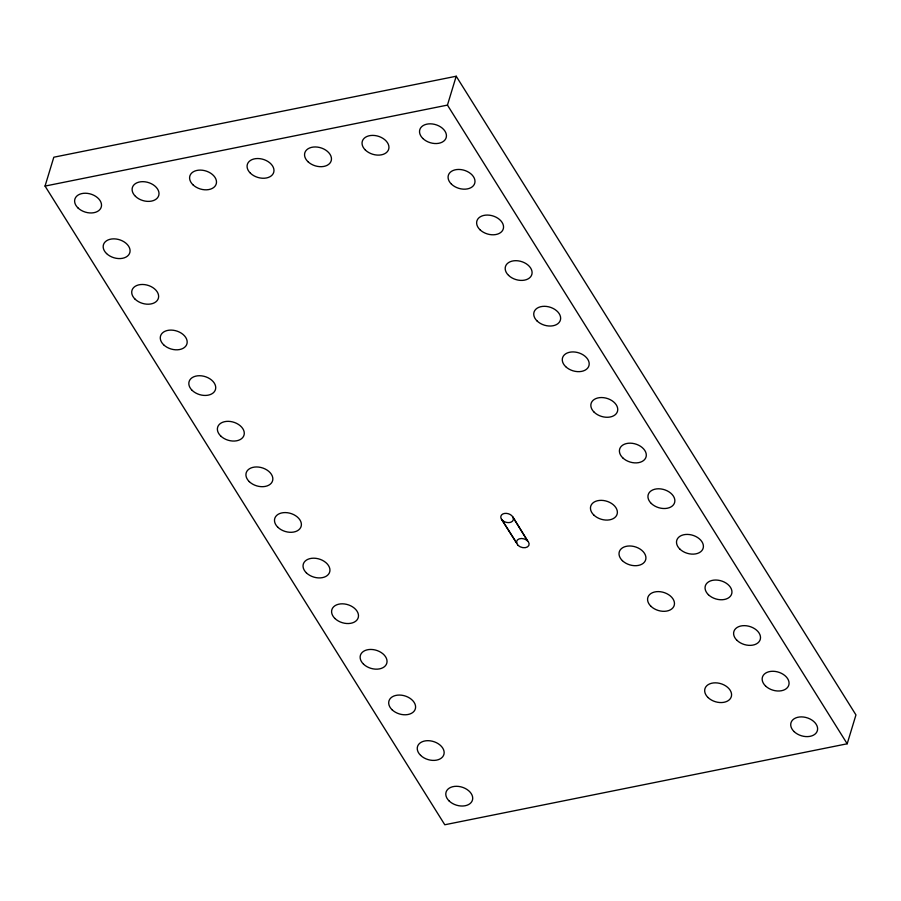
<?xml version="1.0" encoding="UTF-8"?>
<svg xmlns="http://www.w3.org/2000/svg" width="901" height="901" viewBox="0 0 901 901"><rect width="100%" height="100%" fill="white"/><g stroke="black" fill="none" stroke-linecap="round" stroke-linejoin="round"><path stroke-width="1.35" d="M45.05 186.079L53.812 157.213L456.21 76.236L855.95 714.921L847.188 743.787L444.79 824.764L45.05 186.079L447.448 105.102L456.21 76.236M501.44 519.111L516.645 543.055L501.44 519.111A6.465 4.426 16.9 0 1 504.278 513.491A6.465 4.426 16.9 0 1 512.748 516.836L527.569 540.859L512.748 516.836M447.448 105.102L847.188 743.787M513.288 518.041A6.465 4.426 16.9 0 1 509.91 522.467A6.465 4.426 16.9 0 1 502.353 520.237M250.433 173.217A13.774 9.427 16.9 0 0 273.285 173.442A13.774 9.427 16.9 0 0 257.866 158.531A13.774 9.427 16.9 0 0 250.433 173.217M622.377 560.659A13.774 9.427 16.9 0 0 645.229 560.895A13.774 9.427 16.9 0 0 629.81 545.972A13.774 9.427 16.9 0 0 622.377 560.659M650.927 606.283A13.774 9.427 16.9 0 0 673.779 606.508A13.774 9.427 16.9 0 0 658.361 591.597A13.774 9.427 16.9 0 0 650.927 606.283M518.098 545.387A6.465 4.426 16.9 0 0 528.819 545.488A6.465 4.426 16.9 0 0 521.578 538.494A6.465 4.426 16.9 0 0 518.098 545.387M192.949 184.784A13.774 9.427 16.9 0 0 215.801 185.009A13.774 9.427 16.9 0 0 200.371 170.098A13.774 9.427 16.9 0 0 192.949 184.784M135.465 196.35A13.774 9.427 16.9 0 0 158.317 196.576A13.774 9.427 16.9 0 0 142.887 181.664A13.774 9.427 16.9 0 0 135.465 196.35M77.97 207.917A13.774 9.427 16.9 0 0 100.822 208.154A13.774 9.427 16.9 0 0 85.404 193.231A13.774 9.427 16.9 0 0 77.97 207.917M106.532 253.541A13.774 9.427 16.9 0 0 129.384 253.767A13.774 9.427 16.9 0 0 113.954 238.855A13.774 9.427 16.9 0 0 106.532 253.541M135.082 299.166A13.774 9.427 16.9 0 0 157.934 299.391A13.774 9.427 16.9 0 0 142.516 284.468A13.774 9.427 16.9 0 0 135.082 299.166M163.633 344.779A13.774 9.427 16.9 0 0 186.484 345.015A13.774 9.427 16.9 0 0 171.066 330.093A13.774 9.427 16.9 0 0 163.633 344.779M192.183 390.403A13.774 9.427 16.9 0 0 215.035 390.629A13.774 9.427 16.9 0 0 199.617 375.717A13.774 9.427 16.9 0 0 192.183 390.403M220.734 436.016A13.774 9.427 16.9 0 0 243.585 436.253A13.774 9.427 16.9 0 0 228.167 421.33A13.774 9.427 16.9 0 0 220.734 436.016M249.284 481.641A13.774 9.427 16.9 0 0 272.147 481.877A13.774 9.427 16.9 0 0 256.717 466.955A13.774 9.427 16.9 0 0 249.284 481.641M277.846 527.265A13.774 9.427 16.9 0 0 300.697 527.49A13.774 9.427 16.9 0 0 285.268 512.579A13.774 9.427 16.9 0 0 277.846 527.265M306.396 572.878A13.774 9.427 16.9 0 0 329.248 573.115A13.774 9.427 16.9 0 0 313.83 558.192A13.774 9.427 16.9 0 0 306.396 572.878M334.947 618.503A13.774 9.427 16.9 0 0 357.798 618.728A13.774 9.427 16.9 0 0 342.38 603.816A13.774 9.427 16.9 0 0 334.947 618.503M363.497 664.127A13.774 9.427 16.9 0 0 386.349 664.352A13.774 9.427 16.9 0 0 370.93 649.441A13.774 9.427 16.9 0 0 363.497 664.127M593.827 515.045A13.774 9.427 16.9 0 0 616.678 515.271A13.774 9.427 16.9 0 0 601.249 500.348A13.774 9.427 16.9 0 0 593.827 515.045M622.76 457.854A13.774 9.427 16.9 0 0 645.612 458.08A13.774 9.427 16.9 0 0 630.182 443.168A13.774 9.427 16.9 0 0 622.76 457.854M651.31 503.479A13.774 9.427 16.9 0 0 674.162 503.704A13.774 9.427 16.9 0 0 658.744 488.781A13.774 9.427 16.9 0 0 651.31 503.479M679.861 549.092A13.774 9.427 16.9 0 0 702.712 549.328A13.774 9.427 16.9 0 0 687.294 534.406A13.774 9.427 16.9 0 0 679.861 549.092M708.411 594.716A13.774 9.427 16.9 0 0 731.263 594.942A13.774 9.427 16.9 0 0 715.845 580.03A13.774 9.427 16.9 0 0 708.411 594.716M736.962 640.329A13.774 9.427 16.9 0 0 759.813 640.566A13.774 9.427 16.9 0 0 744.395 625.643A13.774 9.427 16.9 0 0 736.962 640.329M765.512 685.954A13.774 9.427 16.9 0 0 788.375 686.19A13.774 9.427 16.9 0 0 772.945 671.268A13.774 9.427 16.9 0 0 765.512 685.954M794.074 731.578A13.774 9.427 16.9 0 0 816.925 731.803A13.774 9.427 16.9 0 0 801.496 716.892A13.774 9.427 16.9 0 0 794.074 731.578M708.028 697.52A13.774 9.427 16.9 0 0 730.88 697.757A13.774 9.427 16.9 0 0 715.462 682.834A13.774 9.427 16.9 0 0 708.028 697.52M449.16 800.989A13.774 9.427 16.9 0 0 472.011 801.214A13.774 9.427 16.9 0 0 456.593 786.291A13.774 9.427 16.9 0 0 449.16 800.989M420.609 755.365A13.774 9.427 16.9 0 0 443.461 755.59A13.774 9.427 16.9 0 0 428.031 740.678A13.774 9.427 16.9 0 0 420.609 755.365M307.917 161.651A13.774 9.427 16.9 0 0 330.768 161.876A13.774 9.427 16.9 0 0 315.35 146.953A13.774 9.427 16.9 0 0 307.917 161.651M365.401 150.073A13.774 9.427 16.9 0 0 388.252 150.309A13.774 9.427 16.9 0 0 372.834 135.387A13.774 9.427 16.9 0 0 365.401 150.073M422.884 138.506A13.774 9.427 16.9 0 0 445.736 138.743A13.774 9.427 16.9 0 0 430.318 123.82A13.774 9.427 16.9 0 0 422.884 138.506M451.435 184.131A13.774 9.427 16.9 0 0 474.298 184.356A13.774 9.427 16.9 0 0 458.868 169.444A13.774 9.427 16.9 0 0 451.435 184.131M565.648 366.617A13.774 9.427 16.9 0 0 588.499 366.842A13.774 9.427 16.9 0 0 573.081 351.919A13.774 9.427 16.9 0 0 565.648 366.617M508.547 275.368A13.774 9.427 16.9 0 0 531.399 275.605A13.774 9.427 16.9 0 0 515.98 260.682A13.774 9.427 16.9 0 0 508.547 275.368M594.198 412.23A13.774 9.427 16.9 0 0 617.05 412.467A13.774 9.427 16.9 0 0 601.631 397.544A13.774 9.427 16.9 0 0 594.198 412.23M479.996 229.755A13.774 9.427 16.9 0 0 502.848 229.98A13.774 9.427 16.9 0 0 487.418 215.057A13.774 9.427 16.9 0 0 479.996 229.755M392.048 709.74A13.774 9.427 16.9 0 0 414.899 709.977A13.774 9.427 16.9 0 0 399.481 695.054A13.774 9.427 16.9 0 0 392.048 709.74M537.097 320.993A13.774 9.427 16.9 0 0 559.949 321.218A13.774 9.427 16.9 0 0 544.531 306.306A13.774 9.427 16.9 0 0 537.097 320.993"/></g></svg>
